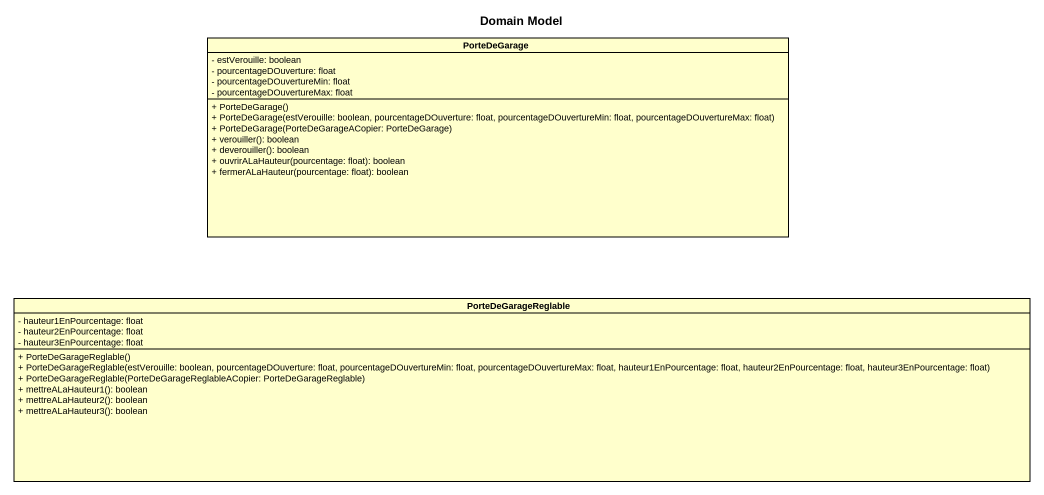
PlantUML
@startuml
title Domain Model
hide circle
hide empty members
skinparam classAttributeIconSize 0
class PorteDeGarage {
  - estVerouille: boolean
  - pourcentageDOuverture: float
  - pourcentageDOuvertureMin: float
  - pourcentageDOuvertureMax: float
  + PorteDeGarage()
  + PorteDeGarage(estVerouille: boolean, pourcentageDOuverture: float, pourcentageDOuvertureMin: float, pourcentageDOuvertureMax: float)
  + PorteDeGarage(PorteDeGarageACopier: PorteDeGarage)
  + verouiller(): boolean
  + deverouiller(): boolean
  + ouvrirALaHauteur(pourcentage: float): boolean
  + fermerALaHauteur(pourcentage: float): boolean
}
class PorteDeGarageReglable {
  - hauteur1EnPourcentage: float
  - hauteur2EnPourcentage: float
  - hauteur3EnPourcentage: float
  + PorteDeGarageReglable()
  + PorteDeGarageReglable(estVerouille: boolean, pourcentageDOuverture: float, pourcentageDOuvertureMin: float, pourcentageDOuvertureMax: float, hauteur1EnPourcentage: float, hauteur2EnPourcentage: float, hauteur3EnPourcentage: float)
  + PorteDeGarageReglable(PorteDeGarageReglableACopier: PorteDeGarageReglable)
  + mettreALaHauteur1(): boolean
  + mettreALaHauteur2(): boolean
  + mettreALaHauteur3(): boolean
}
@enduml
